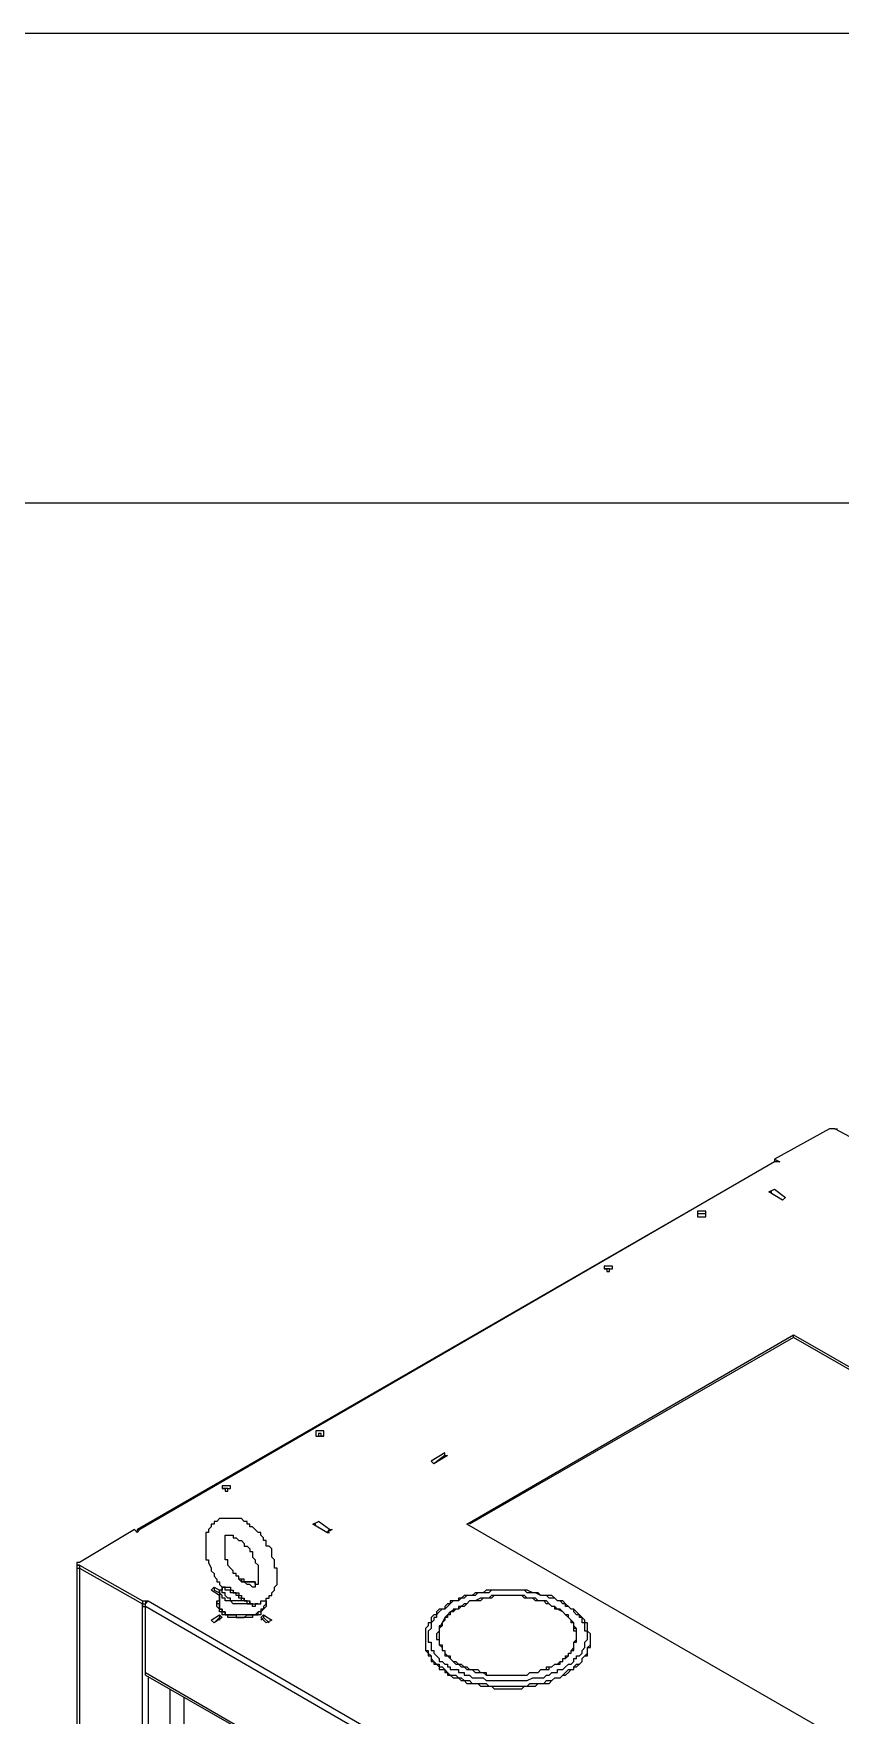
# Model space of a CAD drawing. Header units: millimetres. Extents: x 929 to 1725, y 58 to 532.
# Drawn here: x 1014.2 to 1048.6, y 217.9 to 289.6 of the extents above; entities that cross this region are included whole.
import ezdxf

# ---------------------------------------------------------------- set-up
doc = ezdxf.new("R2010")
doc.units = ezdxf.units.MM
doc.header["$MEASUREMENT"] = 0
doc.layers.add('TT-TABL-LIN1', color=4, linetype='CONTINUOUS')
doc.layers.add('TT-WIRE-EQPM', color=6, linetype='CONTINUOUS')

msp = doc.modelspace()

# ---------------------------------------------------------------- linework, layer by layer
at = {"layer": 'TT-TABL-LIN1'}
for points in [[(1724.72458, 289.62535), (928.72458, 289.62535)], [(1724.72458, 269.61123), (928.72458, 269.61123)]]:
    msp.add_lwpolyline(points, dxfattribs=at)
at = {"layer": 'TT-WIRE-EQPM', "linetype": 'Continuous'}
for points in [[(1048.10702, 242.92575), (1045.76619, 241.63829)], [(1048.34111, 242.92575), (1048.34111, 242.92575), (1048.22406, 242.92575), (1048.10702, 242.92575)], [(1050.09673, 241.98941), (1048.34111, 242.92575)], [(1048.34111, 242.92575), (1048.45815, 242.92575)], [(1045.76619, 241.52125), (1018.61254, 225.83767)], [(1045.76619, 241.52125), (1045.76619, 241.52125), (1018.72958, 225.83767)], [(1045.76619, 241.63829), (1046.00027, 241.52125)], [(1045.76619, 241.63829), (1045.76619, 241.52125)], [(1046.00027, 241.52125), (1045.76619, 241.52125)], [(1045.53211, 240.23379), (1045.76619, 240.35083)], [(1045.53211, 240.23379), (1045.64915, 240.23379)], [(1046.23436, 239.99971), (1046.11731, 239.88266), (1045.53211, 240.23379)], [(1046.11731, 239.88266), (1045.53211, 240.23379)], [(1045.76619, 240.35083), (1046.23436, 239.99971)], [(1046.23436, 239.99971), (1046.23436, 239.99971), (1046.11731, 239.88266)], [(1042.84015, 239.29746), (1042.84015, 239.4145), (1042.84015, 239.4145), (1042.84015, 239.4145), (1042.60607, 239.4145), (1042.48902, 239.4145), (1042.48902, 239.4145), (1042.48902, 239.29746), (1042.48902, 239.29746), (1042.48902, 239.29746), (1042.48902, 239.18041), (1042.84015, 239.18041), (1042.84015, 239.29746), (1042.84015, 239.29746), (1042.84015, 239.29746)], [(1042.84015, 239.29746), (1042.48902, 239.29746)], [(1038.86073, 236.95662), (1038.86073, 237.07367), (1038.74369, 237.07367), (1038.74369, 237.07367), (1038.50961, 237.07367), (1038.50961, 237.07367), (1038.50961, 236.95662), (1038.50961, 236.95662), (1038.62665, 236.95662), (1038.62665, 236.83958), (1038.74369, 236.83958), (1038.74369, 236.95662), (1038.74369, 236.95662), (1038.74369, 236.95662), (1038.86073, 236.95662)], [(1038.74369, 236.95662), (1038.74369, 236.95662), (1038.74369, 236.95662), (1038.50961, 236.95662), (1038.50961, 236.95662)], [(1032.65753, 226.07175), (1046.58548, 234.14763)], [(1046.58548, 234.03058), (1032.77457, 226.07175)], [(1046.58548, 234.03058), (1046.58548, 234.14763)], [(1046.58548, 234.14763), (1067.41889, 222.20938)], [(1067.1848, 222.20938), (1046.58548, 234.03058)], [(1026.57137, 229.93413), (1026.57137, 229.93413), (1026.57137, 230.05117), (1026.45432, 230.05117), (1026.45432, 230.05117), (1026.33728, 230.05117), (1026.33728, 230.05117), (1026.22024, 230.05117), (1026.22024, 229.93413), (1026.22024, 229.93413), (1026.22024, 229.81709), (1026.57137, 229.81709), (1026.57137, 229.93413), (1026.57137, 229.93413), (1026.57137, 229.93413)], [(1026.57137, 229.81709), (1026.45432, 229.81709), (1026.45432, 229.93413), (1026.33728, 229.93413), (1026.33728, 229.81709)], [(1031.7212, 229.11484), (1031.13599, 228.76371), (1031.25303, 228.64667)], [(1031.25303, 228.64667), (1031.13599, 228.76371)], [(1031.83824, 228.99779), (1031.25303, 228.64667)], [(1031.7212, 228.99779), (1031.25303, 228.64667)], [(1031.7212, 228.99779), (1031.7212, 228.99779), (1031.7212, 229.11484)], [(1031.7212, 228.99779), (1031.83824, 228.99779)], [(1022.59195, 227.5933), (1022.59195, 227.71034), (1022.47491, 227.71034), (1022.47491, 227.71034), (1022.35787, 227.71034), (1022.24083, 227.71034), (1022.24083, 227.5933), (1022.24083, 227.5933), (1022.24083, 227.5933), (1022.35787, 227.5933), (1022.35787, 227.47625), (1022.47491, 227.47625), (1022.47491, 227.5933), (1022.59195, 227.5933), (1022.59195, 227.5933)], [(1022.47491, 227.5933), (1022.24083, 227.5933)], [(1022.12378, 226.30584), (1022.00674, 226.1888), (1022.00674, 226.1888), (1021.8897, 226.1888), (1021.8897, 226.07175), (1021.77266, 226.07175), (1021.77266, 225.95471), (1021.77266, 225.95471), (1021.77266, 225.95471), (1021.77266, 225.95471), (1021.65562, 225.83767), (1021.65562, 225.83767), (1021.65562, 225.72063), (1021.65562, 225.72063), (1021.53858, 225.72063), (1021.53858, 225.48655), (1021.53858, 225.48655), (1021.53858, 224.7843), (1021.53858, 224.7843), (1021.53858, 224.55021), (1021.65562, 224.55021), (1021.65562, 224.43317), (1021.77266, 224.19909), (1021.77266, 224.19909), (1021.77266, 224.08205), (1021.8897, 223.96501), (1021.8897, 223.84796), (1022.00674, 223.73092), (1022.00674, 223.61388), (1022.12378, 223.61388), (1022.12378, 223.49684), (1022.24083, 223.3798), (1022.24083, 223.3798), (1022.35787, 223.3798), (1022.35787, 223.3798)], [(1024.58166, 223.84796), (1024.58166, 224.19909), (1024.46462, 224.19909), (1024.46462, 224.43317), (1024.46462, 224.55021), (1024.34758, 224.66725), (1024.34758, 224.7843), (1024.34758, 224.90134), (1024.34758, 225.01838), (1024.23053, 225.13542), (1024.11349, 225.13542), (1024.11349, 225.25246), (1024.11349, 225.3695), (1024.11349, 225.3695), (1023.99645, 225.3695), (1023.99645, 225.48655), (1023.87941, 225.60359), (1023.87941, 225.60359), (1023.87941, 225.72063), (1023.76237, 225.72063), (1023.76237, 225.72063), (1023.64533, 225.83767), (1023.64533, 225.83767), (1023.52828, 225.95471), (1023.52828, 225.95471), (1023.52828, 225.95471), (1023.41124, 225.95471), (1023.41124, 226.07175), (1023.2942, 226.07175), (1023.2942, 226.1888), (1023.17716, 226.1888), (1023.17716, 226.1888), (1023.17716, 226.1888), (1023.06012, 226.30584), (1022.94308, 226.30584), (1022.94308, 226.30584), (1022.82603, 226.30584), (1022.82603, 226.30584), (1022.35787, 226.30584), (1022.24083, 226.30584), (1022.12378, 226.30584), (1022.12378, 226.30584), (1022.12378, 226.30584)], [(1026.1032, 226.07175), (1026.1032, 226.07175), (1026.33728, 226.1888)], [(1026.68841, 225.72063), (1026.1032, 226.07175)], [(1026.1032, 226.07175), (1026.22024, 226.07175)], [(1026.80545, 225.83767), (1026.80545, 225.83767), (1026.68841, 225.72063), (1026.1032, 226.07175)], [(1026.80545, 225.83767), (1026.33728, 226.1888)], [(1053.37389, 214.13351), (1032.65753, 226.07175)], [(1018.49549, 225.83767), (1016.15466, 224.43317)], [(1018.61254, 225.72063), (1018.49549, 225.83767)], [(1018.72958, 225.83767), (1018.61254, 225.72063)], [(1018.72958, 225.83767), (1018.61254, 225.83767), (1018.61254, 225.72063), (1018.61254, 225.72063)], [(1023.76237, 223.84796), (1023.76237, 223.61388), (1023.76237, 223.61388), (1023.76237, 223.49684), (1023.64533, 223.49684), (1023.64533, 223.3798), (1023.52828, 223.3798), (1023.41124, 223.49684), (1023.2942, 223.49684), (1023.2942, 223.49684), (1023.17716, 223.61388), (1023.17716, 223.61388), (1023.17716, 223.61388), (1023.06012, 223.61388), (1023.06012, 223.61388), (1022.94308, 223.73092), (1022.94308, 223.73092), (1022.94308, 223.84796), (1022.82603, 223.84796), (1022.82603, 223.96501), (1022.70899, 223.96501), (1022.70899, 223.96501), (1022.70899, 224.08205), (1022.59195, 224.19909), (1022.59195, 224.19909), (1022.59195, 224.19909), (1022.47491, 224.31613), (1022.47491, 224.43317), (1022.47491, 224.55021), (1022.35787, 224.55021), (1022.35787, 224.66725), (1022.35787, 224.7843), (1022.35787, 224.7843), (1022.35787, 224.90134), (1022.35787, 225.3695), (1022.35787, 225.3695), (1022.35787, 225.48655), (1022.35787, 225.48655), (1022.35787, 225.60359), (1022.70899, 225.60359), (1022.70899, 225.48655), (1022.82603, 225.48655), (1022.82603, 225.48655), (1022.94308, 225.3695), (1022.94308, 225.3695), (1023.06012, 225.3695), (1023.06012, 225.3695), (1023.17716, 225.25246), (1023.17716, 225.13542), (1023.17716, 225.13542), (1023.2942, 225.13542), (1023.41124, 225.01838), (1023.41124, 224.90134), (1023.52828, 224.90134), (1023.52828, 224.7843), (1023.52828, 224.66725), (1023.52828, 224.66725), (1023.64533, 224.55021), (1023.64533, 224.43317), (1023.76237, 224.31613), (1023.76237, 224.19909), (1023.76237, 224.19909), (1023.76237, 223.84796)], [(1026.92249, 225.83767), (1026.68841, 225.72063)], [(1026.68841, 225.72063), (1026.80545, 225.72063)], [(1026.80545, 225.83767), (1026.92249, 225.83767)], [(1016.15466, 224.43317), (1016.03762, 224.43317), (1016.03762, 224.31613), (1016.15466, 224.31613), (1016.15466, 224.31613)], [(1016.03762, 224.43317), (1016.03762, 224.19909), (1016.03762, 224.19909), (1016.15466, 224.19909), (1016.15466, 224.19909)], [(1016.15466, 224.31613), (1016.03762, 224.31613), (1016.03762, 224.19909), (1016.03762, 224.19909), (1016.15466, 224.19909), (1016.15466, 224.19909)], [(1016.03762, 224.19909), (1016.03762, 94.98515)], [(1016.15466, 224.31613), (1018.84662, 222.79459)], [(1016.15466, 224.31613), (1016.15466, 224.19909), (1018.84662, 222.67755)], [(1016.15466, 224.19909), (1016.15466, 94.86811)], [(1023.76237, 223.49684), (1023.64533, 223.49684), (1023.64533, 223.61388), (1023.52828, 223.61388), (1023.52828, 223.61388), (1023.52828, 223.61388), (1023.41124, 223.61388), (1023.17716, 223.61388), (1023.17716, 223.73092), (1022.94308, 223.73092)], [(1023.06012, 223.73092), (1023.06012, 223.61388), (1023.2942, 223.61388), (1023.41124, 223.61388), (1023.52828, 223.61388), (1023.52828, 223.61388), (1023.64533, 223.61388), (1023.64533, 223.49684), (1023.64533, 223.49684)], [(1024.11349, 222.79459), (1024.11349, 222.79459), (1024.11349, 222.79459), (1024.11349, 222.91163), (1024.23053, 222.91163), (1024.23053, 223.02867), (1024.34758, 223.02867), (1024.34758, 223.02867), (1024.34758, 223.02867), (1024.34758, 223.14571), (1024.34758, 223.14571), (1024.46462, 223.26276), (1024.46462, 223.26276), (1024.46462, 223.3798), (1024.46462, 223.3798), (1024.58166, 223.49684), (1024.58166, 223.84796)], [(1021.77266, 223.26276), (1021.8897, 223.3798)], [(1022.12378, 223.02867), (1021.77266, 223.26276)], [(1021.8897, 223.3798), (1022.12378, 223.26276)], [(1021.8897, 223.3798), (1021.8897, 223.26276), (1022.12378, 223.14571)], [(1023.76237, 222.32642), (1023.76237, 222.32642), (1023.64533, 222.20938), (1023.52828, 222.20938), (1023.52828, 222.20938), (1023.41124, 222.20938), (1023.2942, 222.20938), (1022.70899, 222.20938), (1022.59195, 222.20938), (1022.59195, 222.20938), (1022.47491, 222.20938), (1022.35787, 222.20938), (1022.35787, 222.32642), (1022.35787, 222.32642), (1022.24083, 222.32642), (1022.24083, 222.44346), (1022.12378, 222.44346), (1022.12378, 222.44346), (1022.12378, 222.44346), (1022.12378, 222.56051), (1022.12378, 222.67755), (1022.00674, 222.67755), (1022.00674, 222.79459), (1022.12378, 222.79459), (1022.12378, 222.91163), (1022.12378, 222.91163), (1022.12378, 223.02867)], [(1022.24083, 223.3798), (1022.24083, 223.3798), (1022.24083, 223.26276), (1022.12378, 223.26276)], [(1023.2942, 222.67755), (1022.70899, 222.67755), (1022.59195, 222.79459), (1022.59195, 222.79459), (1022.47491, 222.79459), (1022.47491, 222.79459), (1022.35787, 222.79459), (1022.35787, 222.91163), (1022.35787, 222.91163), (1022.24083, 222.91163), (1022.24083, 223.02867), (1022.24083, 223.02867), (1022.12378, 223.14571), (1022.12378, 223.26276)], [(1022.12378, 223.26276), (1022.12378, 222.79459)], [(1022.12378, 223.14571), (1022.12378, 223.02867)], [(1023.17716, 222.79459), (1023.17716, 222.79459), (1023.06012, 222.79459), (1023.06012, 222.91163), (1023.06012, 222.91163), (1023.06012, 222.91163), (1022.94308, 222.91163), (1022.94308, 223.02867), (1022.94308, 223.02867), (1022.94308, 223.02867), (1022.94308, 223.02867), (1022.94308, 223.02867), (1022.82603, 223.02867), (1022.82603, 223.14571), (1022.70899, 223.14571), (1022.70899, 223.14571), (1022.59195, 223.14571), (1022.59195, 223.26276), (1022.47491, 223.26276), (1022.47491, 223.26276), (1022.35787, 223.26276), (1022.35787, 223.3798), (1022.24083, 223.3798)], [(1023.17716, 222.79459), (1022.94308, 222.79459), (1022.82603, 222.79459), (1022.59195, 222.79459), (1022.59195, 222.91163), (1022.59195, 222.91163), (1022.47491, 222.91163), (1022.47491, 222.91163), (1022.35787, 223.02867), (1022.35787, 223.02867), (1022.35787, 223.02867), (1022.35787, 223.14571), (1022.24083, 223.14571), (1022.24083, 223.3798)], [(1022.24083, 223.3798), (1022.35787, 223.3798), (1022.35787, 223.3798)], [(1022.35787, 223.3798), (1022.35787, 223.3798), (1022.47491, 223.3798), (1022.59195, 223.3798), (1022.59195, 223.26276), (1022.59195, 223.26276), (1022.59195, 223.26276), (1022.70899, 223.26276), (1022.70899, 223.14571), (1022.82603, 223.14571), (1022.82603, 223.14571), (1022.94308, 223.14571), (1022.94308, 223.02867), (1022.94308, 223.02867), (1022.94308, 223.02867), (1023.06012, 223.02867), (1023.06012, 223.02867), (1023.06012, 223.02867), (1023.06012, 222.91163), (1023.17716, 222.91163), (1023.17716, 222.91163), (1023.17716, 222.91163)], [(1037.9244, 221.15601), (1037.9244, 221.39009), (1037.80736, 221.50713), (1037.80736, 221.62417), (1037.80736, 221.62417), (1037.80736, 221.74121), (1037.80736, 221.74121), (1037.80736, 221.85826), (1037.69032, 221.85826), (1037.69032, 221.85826), (1037.69032, 221.9753), (1037.57328, 222.09234), (1037.57328, 222.09234), (1037.45624, 222.20938), (1037.45624, 222.20938), (1037.33919, 222.32642), (1037.33919, 222.32642), (1037.22215, 222.44346), (1037.22215, 222.44346), (1037.10511, 222.44346), (1036.98807, 222.56051), (1036.98807, 222.56051), (1036.87103, 222.67755), (1036.87103, 222.67755), (1036.75399, 222.79459), (1036.63694, 222.79459), (1036.5199, 222.79459), (1036.40286, 222.91163), (1036.40286, 222.91163), (1036.28582, 223.02867), (1036.16878, 223.02867), (1036.05174, 223.02867), (1035.93469, 223.02867), (1035.81765, 223.02867), (1035.70061, 223.14571), (1035.58357, 223.14571), (1035.46653, 223.14571), (1035.46653, 223.14571), (1035.23245, 223.26276), (1034.99836, 223.26276), (1034.88132, 223.26276), (1033.94499, 223.26276), (1033.7109, 223.26276), (1033.47682, 223.26276), (1033.35978, 223.14571), (1033.24274, 223.14571), (1033.1257, 223.14571), (1033.00865, 223.14571), (1032.89161, 223.02867), (1032.77457, 223.02867), (1032.65753, 223.02867), (1032.54049, 223.02867), (1032.42345, 222.91163), (1032.3064, 222.91163), (1032.3064, 222.79459), (1032.07232, 222.79459), (1031.95528, 222.79459), (1031.95528, 222.67755), (1031.83824, 222.67755), (1031.7212, 222.56051), (1031.7212, 222.44346), (1031.60416, 222.44346), (1031.48711, 222.44346), (1031.37007, 222.32642), (1031.37007, 222.20938), (1031.37007, 222.20938), (1031.25303, 222.20938), (1031.13599, 222.09234), (1031.13599, 221.9753), (1031.13599, 221.85826), (1031.01895, 221.85826), (1031.01895, 221.74121), (1031.01895, 221.74121), (1030.90191, 221.62417), (1030.90191, 221.62417), (1030.90191, 221.50713), (1030.90191, 221.15601), (1030.90191, 221.15601)], [(1037.80736, 221.27305), (1037.80736, 221.50713), (1037.69032, 221.50713), (1037.69032, 221.62417), (1037.69032, 221.62417), (1037.69032, 221.85826), (1037.57328, 221.85826), (1037.57328, 221.85826), (1037.57328, 221.9753), (1037.57328, 222.09234), (1037.45624, 222.09234), (1037.45624, 222.20938), (1037.33919, 222.20938), (1037.33919, 222.20938), (1037.22215, 222.32642), (1037.22215, 222.44346), (1037.10511, 222.44346), (1037.10511, 222.44346), (1036.98807, 222.56051), (1036.87103, 222.56051), (1036.87103, 222.67755), (1036.75399, 222.67755), (1036.63694, 222.79459), (1036.5199, 222.79459), (1036.5199, 222.79459), (1036.40286, 222.91163), (1036.28582, 222.91163), (1036.16878, 222.91163), (1036.05174, 223.02867), (1035.93469, 223.02867), (1035.81765, 223.02867), (1035.81765, 223.02867), (1035.58357, 223.14571), (1035.46653, 223.14571), (1035.46653, 223.14571), (1035.23245, 223.14571), (1035.1154, 223.26276), (1033.7109, 223.26276), (1033.59386, 223.14571), (1033.47682, 223.14571), (1033.35978, 223.14571), (1033.1257, 223.14571), (1033.00865, 223.02867), (1032.89161, 223.02867), (1032.89161, 223.02867), (1032.77457, 223.02867), (1032.65753, 223.02867), (1032.65753, 223.02867), (1032.54049, 222.91163), (1032.54049, 222.91163), (1032.42345, 222.91163), (1032.3064, 222.79459), (1032.3064, 222.79459), (1032.18936, 222.79459), (1032.07232, 222.79459), (1031.95528, 222.67755), (1031.95528, 222.67755), (1031.83824, 222.56051), (1031.83824, 222.56051), (1031.7212, 222.44346), (1031.7212, 222.44346), (1031.60416, 222.44346), (1031.48711, 222.32642), (1031.48711, 222.32642), (1031.37007, 222.20938), (1031.37007, 222.20938), (1031.37007, 222.09234), (1031.25303, 222.09234), (1031.25303, 221.9753), (1031.13599, 221.85826), (1031.13599, 221.85826), (1031.13599, 221.74121), (1031.13599, 221.74121), (1031.13599, 221.62417), (1031.01895, 221.50713), (1031.01895, 221.03896), (1031.13599, 221.03896), (1031.13599, 220.92192), (1031.13599, 220.80488), (1031.13599, 220.68784), (1031.13599, 220.68784), (1031.25303, 220.68784), (1031.25303, 220.5708), (1031.37007, 220.45376), (1031.37007, 220.45376), (1031.37007, 220.45376), (1031.48711, 220.33672), (1031.48711, 220.21967), (1031.60416, 220.21967), (1031.7212, 220.10263), (1031.7212, 220.10263), (1031.83824, 220.10263), (1031.83824, 219.98559), (1031.95528, 219.98559), (1031.95528, 219.86855), (1032.07232, 219.86855), (1032.18936, 219.86855), (1032.3064, 219.86855), (1032.3064, 219.75151), (1032.42345, 219.75151), (1032.54049, 219.75151), (1032.54049, 219.63447), (1032.65753, 219.63447), (1032.65753, 219.63447), (1032.77457, 219.63447), (1032.89161, 219.51742), (1032.89161, 219.51742), (1033.00865, 219.51742), (1033.1257, 219.51742), (1033.24274, 219.51742), (1033.35978, 219.51742), (1033.47682, 219.40038), (1033.7109, 219.40038), (1033.82795, 219.40038), (1034.88132, 219.40038), (1035.1154, 219.40038), (1035.23245, 219.40038), (1035.46653, 219.51742), (1035.46653, 219.51742), (1035.58357, 219.51742), (1035.81765, 219.51742), (1035.81765, 219.51742), (1035.93469, 219.51742), (1036.05174, 219.63447), (1036.16878, 219.63447), (1036.28582, 219.75151), (1036.40286, 219.75151), (1036.5199, 219.75151), (1036.5199, 219.86855), (1036.63694, 219.86855), (1036.75399, 219.86855), (1036.87103, 219.98559), (1036.87103, 219.98559), (1036.98807, 220.10263), (1037.10511, 220.10263), (1037.10511, 220.10263), (1037.22215, 220.21967), (1037.22215, 220.33672), (1037.33919, 220.33672), (1037.33919, 220.45376), (1037.45624, 220.45376), (1037.45624, 220.45376), (1037.57328, 220.5708), (1037.57328, 220.68784), (1037.57328, 220.68784), (1037.57328, 220.68784), (1037.69032, 220.80488), (1037.69032, 220.92192), (1037.69032, 221.03896), (1037.69032, 221.03896), (1037.80736, 221.15601), (1037.80736, 221.27305)], [(1037.33919, 221.27305), (1037.33919, 221.39009), (1037.33919, 221.39009), (1037.33919, 221.62417), (1037.22215, 221.62417), (1037.22215, 221.74121), (1037.22215, 221.74121), (1037.22215, 221.85826), (1037.22215, 221.85826), (1037.22215, 221.85826), (1037.10511, 221.9753), (1037.10511, 221.9753), (1036.98807, 222.09234), (1036.98807, 222.09234), (1036.98807, 222.20938), (1036.98807, 222.20938), (1036.87103, 222.20938), (1036.75399, 222.32642), (1036.75399, 222.32642), (1036.63694, 222.44346), (1036.63694, 222.44346), (1036.5199, 222.44346), (1036.40286, 222.56051), (1036.40286, 222.56051), (1036.28582, 222.56051), (1036.16878, 222.67755), (1036.16878, 222.67755), (1036.05174, 222.79459), (1035.93469, 222.79459), (1035.81765, 222.79459), (1035.81765, 222.79459), (1035.70061, 222.79459), (1035.58357, 222.91163), (1035.46653, 222.91163), (1035.34949, 222.91163), (1035.23245, 222.91163), (1035.1154, 223.02867), (1034.64724, 223.02867), (1034.64724, 223.02867), (1034.17907, 223.02867), (1034.06203, 223.02867), (1033.7109, 223.02867), (1033.59386, 222.91163), (1033.47682, 222.91163), (1033.35978, 222.91163), (1033.24274, 222.91163), (1033.00865, 222.79459), (1032.89161, 222.79459), (1032.77457, 222.79459), (1032.65753, 222.67755), (1032.65753, 222.67755), (1032.54049, 222.67755), (1032.54049, 222.67755), (1032.42345, 222.56051), (1032.3064, 222.56051), (1032.3064, 222.44346), (1032.3064, 222.44346), (1032.18936, 222.44346), (1032.07232, 222.44346), (1032.07232, 222.32642), (1031.95528, 222.32642), (1031.95528, 222.20938), (1031.83824, 222.20938), (1031.83824, 222.20938), (1031.7212, 222.09234), (1031.7212, 222.09234), (1031.7212, 221.9753), (1031.7212, 221.9753), (1031.60416, 221.85826), (1031.60416, 221.85826), (1031.60416, 221.74121), (1031.48711, 221.74121), (1031.48711, 221.62417), (1031.48711, 221.62417), (1031.48711, 221.50713), (1031.37007, 221.39009), (1031.37007, 221.15601), (1031.48711, 221.15601), (1031.48711, 221.03896), (1031.48711, 220.92192), (1031.48711, 220.92192), (1031.60416, 220.80488), (1031.60416, 220.68784), (1031.60416, 220.68784), (1031.7212, 220.68784), (1031.7212, 220.5708), (1031.7212, 220.5708), (1031.7212, 220.45376), (1031.83824, 220.45376), (1031.83824, 220.45376), (1031.95528, 220.33672), (1031.95528, 220.33672), (1032.07232, 220.21967), (1032.07232, 220.21967), (1032.18936, 220.10263), (1032.3064, 220.10263), (1032.3064, 220.10263), (1032.3064, 220.10263), (1032.42345, 219.98559), (1032.54049, 219.98559), (1032.54049, 219.98559), (1032.65753, 219.86855), (1032.65753, 219.86855), (1032.77457, 219.86855), (1032.89161, 219.86855), (1033.00865, 219.75151), (1033.24274, 219.75151), (1033.35978, 219.75151), (1033.47682, 219.63447), (1033.59386, 219.63447), (1033.7109, 219.63447), (1034.99836, 219.63447), (1035.1154, 219.63447), (1035.23245, 219.63447), (1035.34949, 219.75151), (1035.46653, 219.75151), (1035.58357, 219.75151), (1035.70061, 219.75151), (1035.81765, 219.86855), (1035.81765, 219.86855), (1035.93469, 219.86855), (1036.05174, 219.86855), (1036.16878, 219.86855), (1036.16878, 219.98559), (1036.28582, 219.98559), (1036.40286, 220.10263), (1036.40286, 220.10263), (1036.5199, 220.10263), (1036.63694, 220.10263), (1036.63694, 220.21967), (1036.75399, 220.21967), (1036.75399, 220.33672), (1036.87103, 220.33672), (1036.98807, 220.45376), (1036.98807, 220.45376), (1036.98807, 220.45376), (1036.98807, 220.5708), (1037.10511, 220.5708), (1037.10511, 220.68784), (1037.22215, 220.68784), (1037.22215, 220.68784), (1037.22215, 220.80488), (1037.22215, 220.92192), (1037.22215, 220.92192), (1037.22215, 221.03896), (1037.33919, 221.03896), (1037.33919, 221.27305), (1037.33919, 221.27305), (1037.33919, 221.27305)], [(1037.33919, 221.27305), (1037.33919, 221.39009), (1037.33919, 221.50713), (1037.22215, 221.50713), (1037.22215, 221.62417), (1037.22215, 221.62417), (1037.22215, 221.74121), (1037.22215, 221.85826), (1037.22215, 221.85826), (1037.10511, 221.85826), (1037.10511, 221.9753), (1037.10511, 221.9753), (1036.98807, 222.09234), (1036.98807, 222.09234), (1036.98807, 222.20938), (1036.87103, 222.20938), (1036.87103, 222.20938), (1036.75399, 222.32642), (1036.75399, 222.32642), (1036.63694, 222.44346), (1036.63694, 222.44346), (1036.5199, 222.44346), (1036.40286, 222.44346), (1036.40286, 222.56051), (1036.28582, 222.56051), (1036.16878, 222.67755), (1036.05174, 222.67755), (1036.05174, 222.67755), (1035.93469, 222.79459), (1035.81765, 222.79459), (1035.81765, 222.79459), (1035.70061, 222.79459), (1035.58357, 222.79459), (1035.46653, 222.91163), (1035.34949, 222.91163), (1035.23245, 222.91163), (1035.1154, 222.91163), (1034.99836, 223.02867), (1033.82795, 223.02867), (1033.7109, 222.91163), (1033.47682, 222.91163), (1033.35978, 222.91163), (1033.24274, 222.79459), (1033.1257, 222.79459), (1032.89161, 222.79459), (1032.77457, 222.79459), (1032.65753, 222.67755), (1032.65753, 222.67755), (1032.54049, 222.56051), (1032.42345, 222.56051), (1032.42345, 222.56051), (1032.3064, 222.44346), (1032.3064, 222.44346), (1032.18936, 222.44346), (1032.18936, 222.44346), (1032.07232, 222.32642), (1031.95528, 222.32642), (1031.95528, 222.20938), (1031.95528, 222.20938), (1031.83824, 222.20938), (1031.83824, 222.09234), (1031.7212, 222.09234), (1031.7212, 221.9753), (1031.7212, 221.9753), (1031.60416, 221.85826), (1031.60416, 221.85826), (1031.60416, 221.74121), (1031.60416, 221.74121), (1031.48711, 221.62417), (1031.48711, 221.62417), (1031.48711, 221.62417), (1031.48711, 221.03896), (1031.48711, 221.03896), (1031.48711, 220.92192), (1031.60416, 220.92192), (1031.60416, 220.80488), (1031.60416, 220.80488), (1031.60416, 220.68784), (1031.7212, 220.68784), (1031.7212, 220.5708), (1031.7212, 220.5708), (1031.83824, 220.45376), (1031.83824, 220.45376), (1031.95528, 220.45376), (1031.95528, 220.33672), (1031.95528, 220.33672), (1032.07232, 220.21967), (1032.18936, 220.21967), (1032.18936, 220.21967), (1032.3064, 220.10263), (1032.3064, 220.10263), (1032.42345, 220.10263), (1032.42345, 220.10263), (1032.54049, 219.98559), (1032.65753, 219.98559), (1032.65753, 219.98559), (1032.77457, 219.86855), (1032.89161, 219.86855), (1033.1257, 219.86855), (1033.24274, 219.75151), (1033.35978, 219.75151), (1033.47682, 219.75151), (1033.47682, 219.63447), (1033.82795, 219.63447), (1033.94499, 219.63447), (1034.88132, 219.63447), (1034.99836, 219.63447), (1035.23245, 219.63447), (1035.34949, 219.75151), (1035.46653, 219.75151), (1035.58357, 219.75151), (1035.70061, 219.75151), (1035.81765, 219.86855), (1035.81765, 219.86855), (1035.93469, 219.86855), (1036.05174, 219.86855), (1036.05174, 219.98559), (1036.16878, 219.98559), (1036.28582, 219.98559), (1036.40286, 220.10263), (1036.40286, 220.10263), (1036.5199, 220.10263), (1036.63694, 220.21967), (1036.63694, 220.21967), (1036.75399, 220.21967), (1036.75399, 220.33672), (1036.87103, 220.33672), (1036.87103, 220.45376), (1036.98807, 220.45376), (1036.98807, 220.45376), (1036.98807, 220.5708), (1037.10511, 220.5708), (1037.10511, 220.68784), (1037.10511, 220.68784), (1037.22215, 220.80488), (1037.22215, 220.80488), (1037.22215, 220.92192), (1037.22215, 220.92192), (1037.22215, 221.03896), (1037.22215, 221.03896), (1037.33919, 221.15601), (1037.33919, 221.27305)], [(1018.84662, 222.79459), (1018.96366, 222.79459)], [(1018.84662, 222.79459), (1018.84662, 222.67755), (1018.96366, 222.67755)], [(1018.84662, 222.67755), (1018.84662, 222.56051), (1018.96366, 222.56051)], [(1018.84662, 93.22953), (1018.84662, 222.67755)], [(1018.96366, 219.63447), (1018.96366, 219.63447), (1018.96366, 219.63447), (1018.96366, 219.75151), (1018.96366, 222.56051), (1018.96366, 222.56051), (1018.96366, 222.67755), (1018.96366, 222.67755), (1018.96366, 222.67755), (1019.0807, 222.79459), (1019.0807, 222.79459)], [(1018.96366, 222.79459), (1019.0807, 222.79459)], [(1018.96366, 222.79459), (1018.96366, 222.67755), (1018.96366, 222.67755)], [(1018.96366, 219.75151), (1047.40477, 203.24864), (1047.40477, 206.05764), (1018.96366, 222.56051)], [(1019.0807, 222.79459), (1047.52181, 206.29172)], [(1022.00674, 222.79459), (1022.00674, 222.67755)], [(1023.76237, 222.20938), (1023.76237, 222.20938), (1023.64533, 222.20938), (1023.52828, 222.20938), (1023.52828, 222.09234), (1023.41124, 222.09234), (1023.2942, 222.09234), (1022.70899, 222.09234), (1022.59195, 222.09234), (1022.47491, 222.09234), (1022.47491, 222.20938), (1022.35787, 222.20938), (1022.35787, 222.20938), (1022.35787, 222.20938), (1022.24083, 222.20938), (1022.24083, 222.32642), (1022.12378, 222.32642), (1022.12378, 222.32642), (1022.12378, 222.44346), (1022.12378, 222.44346), (1022.12378, 222.44346), (1022.00674, 222.56051), (1022.00674, 222.67755)], [(1022.12378, 222.79459), (1022.12378, 222.67755), (1022.12378, 222.56051), (1022.12378, 222.56051), (1022.12378, 222.44346), (1022.12378, 222.44346), (1022.24083, 222.44346), (1022.24083, 222.32642), (1022.35787, 222.32642), (1022.35787, 222.32642), (1022.35787, 222.20938), (1022.47491, 222.20938), (1022.47491, 222.20938), (1022.59195, 222.20938), (1022.59195, 222.20938), (1022.82603, 222.20938), (1022.82603, 222.09234), (1023.17716, 222.09234), (1023.2942, 222.20938), (1023.52828, 222.20938), (1023.52828, 222.20938), (1023.52828, 222.20938), (1023.64533, 222.20938), (1023.76237, 222.20938), (1023.76237, 222.32642)], [(1022.12378, 222.67755), (1022.12378, 222.67755), (1022.12378, 222.56051), (1022.12378, 222.56051), (1022.12378, 222.56051), (1022.12378, 222.44346)], [(1023.17716, 222.91163), (1023.17716, 222.79459), (1023.2942, 222.79459), (1023.2942, 222.79459), (1023.2942, 222.79459), (1023.2942, 222.79459), (1023.41124, 222.79459), (1023.41124, 222.67755), (1023.52828, 222.67755), (1023.52828, 222.67755), (1023.52828, 222.67755), (1023.76237, 222.67755), (1023.76237, 222.67755), (1023.87941, 222.67755), (1023.87941, 222.79459), (1023.99645, 222.79459), (1024.11349, 222.79459)], [(1023.17716, 222.79459), (1023.17716, 222.79459), (1023.17716, 222.79459), (1023.17716, 222.91163)], [(1023.2942, 222.67755), (1023.2942, 222.79459), (1023.17716, 222.79459), (1023.17716, 222.79459), (1023.17716, 222.79459)], [(1023.2942, 222.67755), (1023.41124, 222.67755), (1023.41124, 222.79459)], [(1023.76237, 222.67755), (1023.64533, 222.67755), (1023.64533, 222.56051), (1023.52828, 222.56051), (1023.52828, 222.67755), (1023.41124, 222.67755), (1023.41124, 222.67755), (1023.2942, 222.67755)], [(1023.64533, 222.67755), (1023.76237, 222.67755)], [(1024.11349, 222.79459), (1024.11349, 222.67755), (1023.99645, 222.56051), (1023.99645, 222.56051), (1023.99645, 222.44346), (1023.99645, 222.44346), (1023.87941, 222.44346), (1023.87941, 222.44346), (1023.87941, 222.32642), (1023.76237, 222.32642)], [(1024.11349, 222.67755), (1024.11349, 222.56051), (1023.99645, 222.44346), (1023.99645, 222.44346), (1023.99645, 222.44346), (1023.87941, 222.32642), (1023.87941, 222.32642), (1023.87941, 222.20938), (1023.87941, 222.20938), (1023.76237, 222.20938)], [(1024.11349, 222.67755), (1024.11349, 222.79459)], [(1032.3064, 222.44346), (1032.18936, 222.44346), (1031.95528, 222.32642), (1031.83824, 222.20938), (1031.7212, 222.09234), (1031.60416, 221.85826), (1031.60416, 221.85826), (1031.48711, 221.62417), (1031.48711, 221.50713), (1031.37007, 221.39009), (1031.37007, 221.27305)], [(1037.33919, 221.27305), (1037.33919, 221.39009), (1037.33919, 221.62417), (1037.22215, 221.74121), (1037.22215, 221.85826), (1037.10511, 221.9753), (1036.98807, 222.09234), (1036.87103, 222.20938), (1036.75399, 222.32642), (1036.5199, 222.44346), (1036.40286, 222.56051)], [(1036.40286, 222.56051), (1036.40286, 222.44346)], [(1021.77266, 221.9753), (1022.12378, 222.20938)], [(1021.8897, 221.85826), (1021.77266, 221.9753)], [(1022.24083, 222.09234), (1021.8897, 221.85826)], [(1022.12378, 222.09234), (1021.8897, 221.85826)], [(1022.12378, 222.20938), (1022.24083, 222.09234)], [(1022.12378, 222.20938), (1022.12378, 222.09234), (1022.12378, 221.9753)], [(1023.87941, 222.09234), (1023.99645, 222.20938)], [(1023.99645, 222.09234), (1023.87941, 221.9753)], [(1024.11349, 221.85826), (1023.87941, 222.09234)], [(1023.99645, 222.20938), (1024.34758, 221.9753)], [(1023.99645, 222.20938), (1023.99645, 222.09234), (1024.23053, 221.85826)], [(1024.34758, 221.9753), (1024.11349, 221.85826)], [(1030.90191, 221.15601), (1030.90191, 220.92192), (1030.90191, 220.80488), (1030.90191, 220.68784), (1031.01895, 220.68784), (1031.01895, 220.5708), (1031.01895, 220.5708), (1031.13599, 220.45376), (1031.13599, 220.45376), (1031.13599, 220.33672), (1031.13599, 220.33672), (1031.25303, 220.21967), (1031.25303, 220.21967), (1031.37007, 220.10263), (1031.37007, 220.10263), (1031.48711, 220.10263), (1031.48711, 219.98559), (1031.60416, 219.98559), (1031.7212, 219.86855), (1031.7212, 219.86855), (1031.83824, 219.75151), (1031.83824, 219.75151), (1031.95528, 219.63447), (1032.07232, 219.63447), (1032.18936, 219.63447), (1032.3064, 219.51742), (1032.3064, 219.51742), (1032.42345, 219.51742), (1032.54049, 219.40038), (1032.65753, 219.40038), (1032.77457, 219.40038), (1032.89161, 219.28334), (1033.00865, 219.28334), (1033.1257, 219.28334), (1033.24274, 219.28334), (1033.47682, 219.28334), (1033.59386, 219.1663), (1033.82795, 219.1663), (1033.94499, 219.1663), (1034.88132, 219.1663), (1034.99836, 219.1663), (1035.23245, 219.1663), (1035.34949, 219.28334), (1035.58357, 219.28334), (1035.70061, 219.28334), (1035.81765, 219.28334), (1035.81765, 219.28334), (1035.93469, 219.28334), (1036.05174, 219.40038), (1036.16878, 219.40038), (1036.28582, 219.40038), (1036.40286, 219.51742), (1036.63694, 219.51742), (1036.75399, 219.63447), (1036.87103, 219.75151)], [(1030.90191, 221.15601), (1030.90191, 220.80488), (1030.90191, 220.80488), (1030.90191, 220.68784), (1031.01895, 220.5708), (1031.01895, 220.5708), (1031.01895, 220.45376), (1031.13599, 220.45376), (1031.13599, 220.33672), (1031.13599, 220.33672), (1031.13599, 220.21967), (1031.25303, 220.21967), (1031.25303, 220.10263), (1031.37007, 220.10263), (1031.37007, 220.10263), (1031.48711, 219.98559), (1031.48711, 219.86855), (1031.60416, 219.86855), (1031.7212, 219.86855), (1031.7212, 219.75151), (1031.83824, 219.75151), (1031.83824, 219.63447), (1031.95528, 219.63447), (1032.07232, 219.51742), (1032.18936, 219.51742), (1032.3064, 219.51742), (1032.3064, 219.51742), (1032.42345, 219.40038), (1032.54049, 219.40038), (1032.65753, 219.28334), (1032.77457, 219.28334), (1032.89161, 219.28334), (1033.00865, 219.28334), (1033.1257, 219.28334), (1033.24274, 219.1663), (1033.35978, 219.1663), (1033.47682, 219.1663), (1033.7109, 219.1663), (1033.82795, 219.04926), (1034.99836, 219.04926), (1035.1154, 219.1663), (1035.34949, 219.1663), (1035.46653, 219.1663), (1035.58357, 219.1663), (1035.70061, 219.28334), (1035.81765, 219.28334), (1035.81765, 219.28334), (1035.93469, 219.28334), (1036.05174, 219.28334), (1036.16878, 219.28334), (1036.28582, 219.40038), (1036.40286, 219.51742), (1036.63694, 219.51742), (1036.75399, 219.63447), (1036.87103, 219.63447)], [(1036.87103, 219.75151), (1036.98807, 219.86855), (1037.10511, 219.86855), (1037.22215, 219.86855), (1037.22215, 219.98559), (1037.33919, 220.10263), (1037.45624, 220.10263), (1037.57328, 220.21967), (1037.57328, 220.33672), (1037.69032, 220.45376), (1037.80736, 220.5708), (1037.80736, 220.5708), (1037.80736, 220.68784), (1037.80736, 220.68784), (1037.80736, 220.80488), (1037.80736, 220.80488), (1037.9244, 220.92192), (1037.9244, 221.15601)], [(1036.87103, 219.63447), (1036.98807, 219.75151), (1037.10511, 219.86855), (1037.22215, 219.86855), (1037.22215, 219.98559), (1037.33919, 219.98559), (1037.45624, 220.10263), (1037.57328, 220.21967), (1037.57328, 220.33672), (1037.69032, 220.45376), (1037.80736, 220.45376), (1037.80736, 220.5708), (1037.80736, 220.5708), (1037.80736, 220.68784), (1037.80736, 220.68784), (1037.80736, 220.80488), (1037.9244, 220.80488), (1037.9244, 221.15601)], [(1018.96366, 219.63447), (1047.52181, 203.24864)], [(1019.0807, 219.51742), (1019.0807, 96.27261)], [(1020.01704, 96.85782), (1020.01704, 219.04926)], [(1020.01704, 96.74077), (1020.01704, 219.04926)], [(1020.60224, 218.69813), (1020.60224, 99.78386)]]:
    msp.add_lwpolyline(points, dxfattribs=at)

doc.saveas('drawing.dxf')
